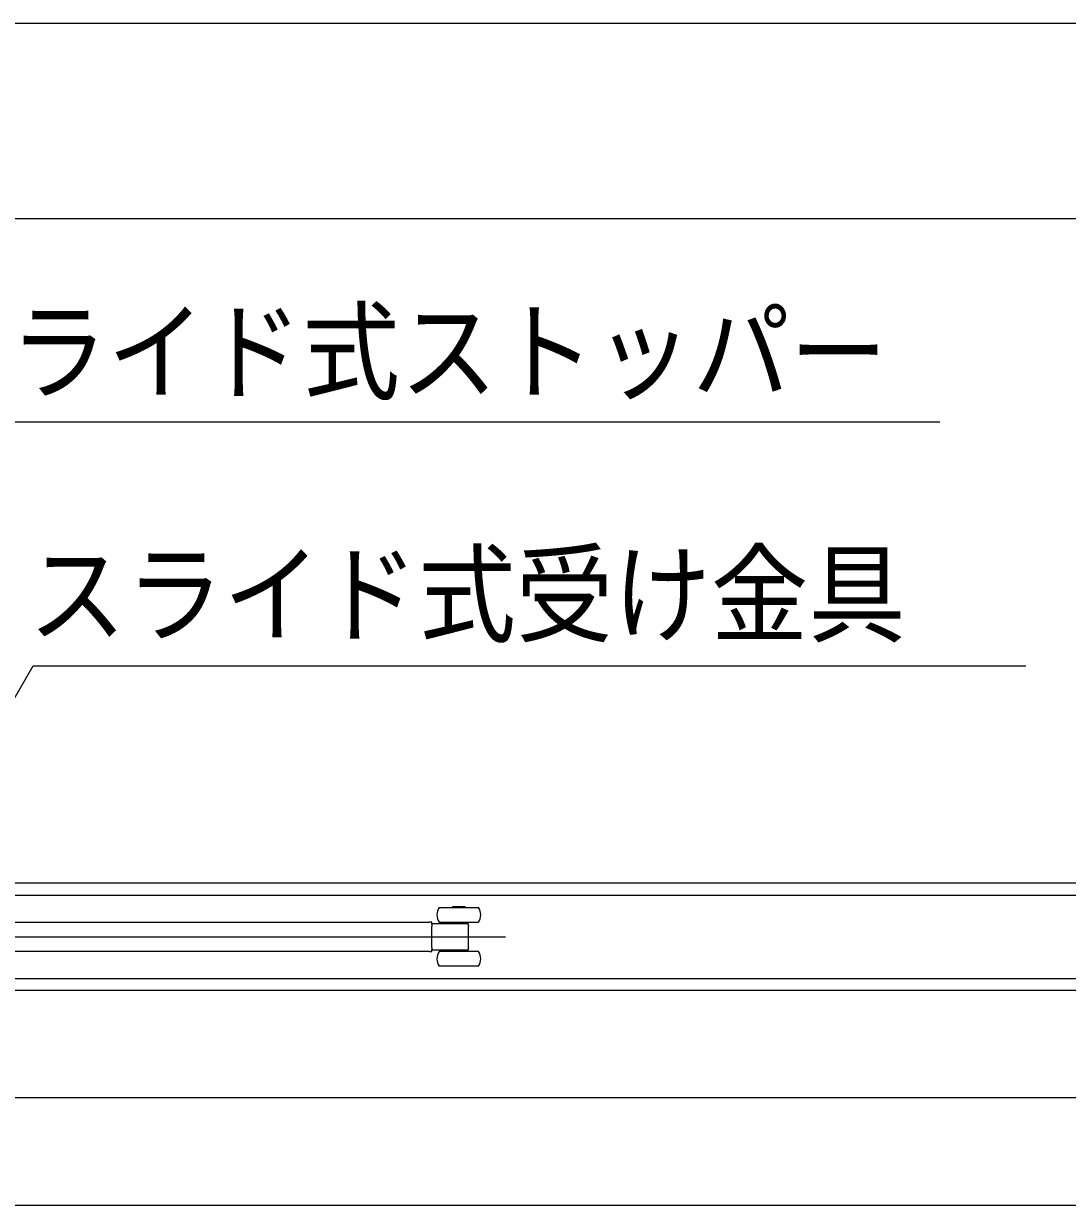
# Model space of a CAD drawing. Units: millimetres, scale not verified. Extents: x -6062 to 6062, y -3045 to 3045.
# Drawn here: x -3104.3 to -2676.5, y 1065.8 to 1550 of the extents above; entities that cross this region are included whole.
import ezdxf
from ezdxf.enums import TextEntityAlignment as Align

# ---------------------------------------------------------------- set-up
doc = ezdxf.new("R2010")
doc.units = ezdxf.units.MM
doc.header["$LTSCALE"] = 20
for name, color, linetype, lineweight in [('0-1_3一般', 7, 'Continuous', 9), ('0-2_2寸法-3', 7, 'Continuous', 9), ('0-3_2寸法-1', 7, 'Continuous', 9)]:
    doc.layers.add(name, color=color, linetype=linetype, lineweight=lineweight)
doc.styles.add('ＭＳ ゴシック', font='')
doc.styles.get('ＭＳ ゴシック').set_extended_font_data('MS Gothic')

# ---------------------------------------------------------------- blocks, each defined once
blk = doc.blocks.new('グループ-23')
at = {"layer": '0-1_3一般'}
for p, q in [((-6958, 23856.9), (-30322, 23856.9)), ((-22818, 23756.9), (-22818, 23764.9)), ((-22818, 23764.9), (-22718, 23764.9)), ((-22718, 23764.9), (-22718, 23756.9)), ((-26454, 23636.9), (-23008, 23636.9)), ((-22988, 23636.9), (-23008, 23636.9)), ((-22988, 23620.2), (-22988, 23636.9)), ((-22843, 23622.9), (-22843, 23636.9)), ((-22693, 23636.9), (-22693, 23622.9)), ((-22768, 23622.9), (-22988, 23622.9)), ((-22988, 23620.2), (-22988, 23602.9)), ((-22988, 23430.9), (-22988, 23602.9)), ((-22713.9, 23622.9), (-22768, 23622.9)), ((-22688, 23605.5), (-22688, 23605.3)), ((-22688, 23428.4), (-22688, 23605.3)), ((-30506, 23516.9), (-22386, 23516.9)), ((-23008, 23396.9), (-26454, 23396.9)), ((-23008, 23396.9), (-22988, 23396.9)), ((-22988, 23430.9), (-22988, 23413.6)), ((-22988, 23396.9), (-22988, 23413.6)), ((-22988, 23410.9), (-22768, 23410.9)), ((-22608, 23396.9), (-22928, 23396.9)), ((-22843, 23396.9), (-22843, 23410.9)), ((-22768, 23410.9), (-22713.9, 23410.9)), ((-22713.9, 23410.9), (-22699.2, 23410.9)), ((-22699.2, 23410.9), (-22693, 23410.9)), ((-22693, 23410.9), (-22693, 23396.9)), ((-22688, 23424.9), (-22688, 23425)), ((-22608, 23276.9), (-22928, 23276.9)), ((-30322, 23176.9), (-6958, 23176.9)), ((17030, 23076.9), (-77990, 23076.9)), ((17030, 23076.9), (-77990, 23076.9)), ((17030, 22196.9), (-77990, 22196.9)), ((17030, 21316.9), (-77990, 21316.9))]:
    blk.add_line(p, q, dxfattribs=at)
for points in [[(17030, 23076.9), (17030, 23956.9), (-77990, 23956.9), (-77990, 23076.9)], [(-22928, 23756.9), (-22882.8, 23756.9), (-22608, 23756.9)], [(-22928, 23636.9), (-22882.8, 23636.9), (-22608, 23636.9)], [(-22693, 23622.9), (-22699.2, 23622.9), (-22713.9, 23622.9)], [(-22688, 23608.9), (-22688, 23609), (-22688, 23609), (-22688, 23609.1), (-22688, 23609.1), (-22688, 23609.2), (-22688, 23609.2), (-22688, 23609.2), (-22688, 23609.2), (-22688, 23609.2), (-22688, 23609.2), (-22688, 23609.2), (-22688, 23609.1), (-22688, 23609.1), (-22688, 23609), (-22688, 23608.9), (-22688, 23608.9), (-22688, 23608.8), (-22688, 23608.7), (-22688, 23608.5), (-22688, 23608.4), (-22688, 23608.3), (-22688, 23608.1), (-22688, 23608), (-22688, 23607.8), (-22688, 23607.7), (-22688, 23607.5), (-22688, 23607.4), (-22688, 23607.2), (-22688, 23607.1), (-22688, 23606.9), (-22688, 23606.7), (-22688, 23606.6), (-22688, 23606.4), (-22688, 23606.3), (-22688, 23606.1), (-22688, 23606), (-22688, 23605.8), (-22688, 23605.7), (-22688, 23605.5)], [(-22688, 23428.4), (-22688, 23428.3), (-22688, 23428.1), (-22688, 23428), (-22688, 23427.8), (-22688, 23427.7), (-22688, 23427.5), (-22688, 23427.4), (-22688, 23427.2), (-22688, 23427.1), (-22688, 23426.9), (-22688, 23426.8), (-22688, 23426.6), (-22688, 23426.4), (-22688, 23426.3), (-22688, 23426.1), (-22688, 23426), (-22688, 23425.8), (-22688, 23425.7), (-22688, 23425.5), (-22688, 23425.4), (-22688, 23425.3), (-22688, 23425.2), (-22688, 23425.1), (-22688, 23425), (-22688, 23424.9), (-22688, 23424.8), (-22688, 23424.8), (-22688, 23424.7), (-22688, 23424.7), (-22688, 23424.7), (-22688, 23424.6), (-22688, 23424.6), (-22688, 23424.6), (-22688, 23424.7), (-22688, 23424.7), (-22688, 23424.7), (-22688, 23424.8), (-22688, 23424.8), (-22688, 23424.9)], [(17030, 21316.9), (17030, 22196.9), (-77990, 22196.9), (-77990, 21316.9)]]:
    blk.add_lwpolyline(points, dxfattribs=at)
for centre, radius, start, end in [((-22848, 23696.9), 100, 143.1301, 216.8699), ((-22688, 23696.9), 100, 323.1301, 36.8699), ((-22708, 23609.6), 20, 359.74972, 42.54335), ((-22848, 23336.9), 100, 143.1301, 216.8699), ((-22708, 23424.2), 20, 315.93951, 0.24905), ((-22688, 23336.9), 100, 323.1301, 36.8699)]:
    blk.add_arc(centre, radius, start, end, dxfattribs=at)
blk = doc.blocks.new('グループ-24')
at = {"layer": '0-1_3一般'}
blk.add_blockref('グループ-23', (0, 0), dxfattribs=at)

msp = doc.modelspace()

# ---------------------------------------------------------------- linework, layer by layer
at = {"layer": '0-2_2寸法-3'}
for points in [[(-3269.8, 1175.76), (-3147.93, 1386.84), (-2728.7, 1386.84)], [(-3164.5, 1175.84), (-3100.41, 1286.84), (-2693.53, 1286.84)]]:
    msp.add_lwpolyline(points, dxfattribs=at)
at = {"layer": '0-3_2寸法-1'}
for p, q in [((-941.21, 1550), (-5681.79, 1550)), ((-2148.21, 1470), (-5669.79, 1470))]:
    msp.add_line(p, q, dxfattribs=at)

# ---------------------------------------------------------------- block references
at = {"layer": '0-1_3一般', "xscale": 0.05, "yscale": 0.05}
msp.add_blockref('グループ-24', (-1787.5, 0), dxfattribs=at)

# ---------------------------------------------------------------- texts
at = {"layer": '0-2_2寸法-3', "style": 'ＭＳ ゴシック', "width": 0.9}
for s, p in [('スライド式ストッパー', (-3149.86, 1389.61)), ('スライド式受け金具', (-3102.34, 1290.19))]:
    msp.add_text(s, height=32.55, dxfattribs=at).set_placement(p, align=Align.BOTTOM_LEFT)

doc.saveas('drawing.dxf')
